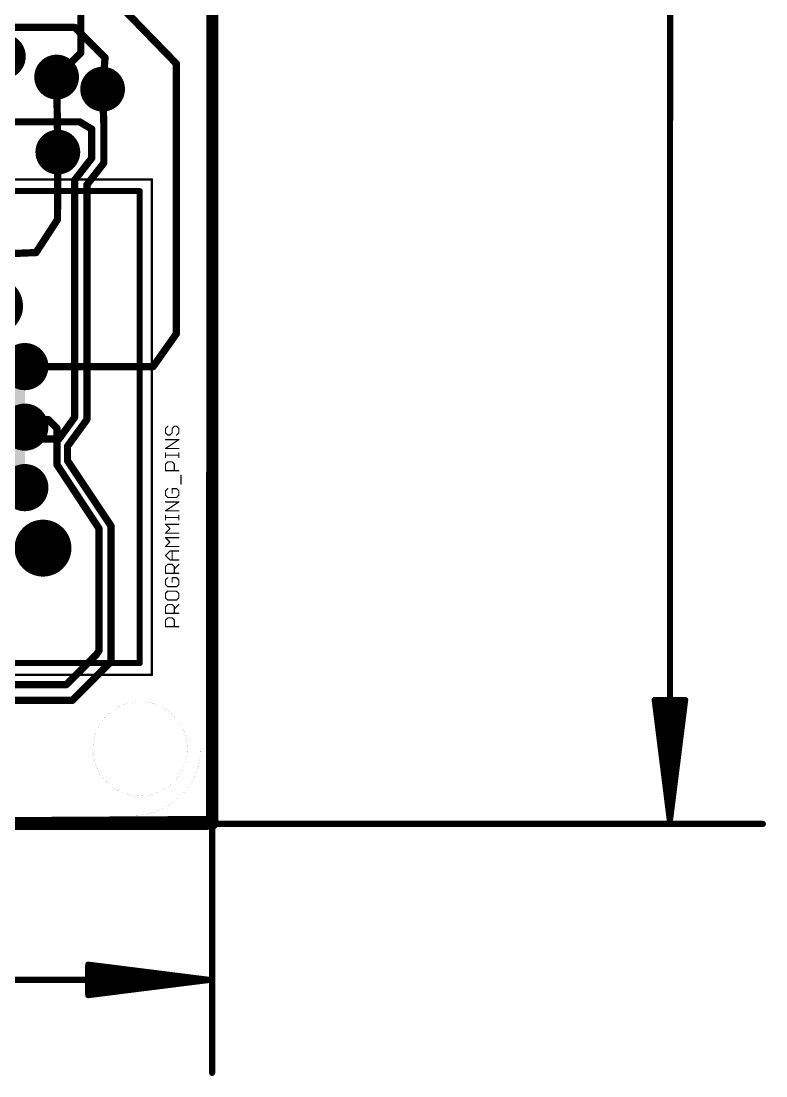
# Model space of a CAD drawing. Extents: x -10.2 to 81, y -3.9 to 69.4.
# Drawn here: x 65.32 to 80.95, y 3.04 to 25.18 of the extents above; entities that cross this region are included whole.
import ezdxf

# ---------------------------------------------------------------- set-up
doc = ezdxf.new("R2010")
doc.units = 0
for name, color, linetype in [('1', 22, 'CONTINUOUS'), ('16', 175, 'CONTINUOUS'), ('18', 82, 'CONTINUOUS'), ('20', 7, 'CONTINUOUS'), ('21', 253, 'CONTINUOUS'), ('25', 253, 'CONTINUOUS'), ('29', 253, 'CONTINUOUS'), ('30', 253, 'CONTINUOUS'), ('39', 22, 'CONTINUOUS'), ('41', 22, 'CONTINUOUS'), ('43', 82, 'CONTINUOUS'), ('44', 253, 'CONTINUOUS'), ('51', 253, 'CONTINUOUS')]:
    doc.layers.add(name, color=color, linetype=linetype)

# ---------------------------------------------------------------- blocks, each defined once
blk = doc.blocks.new('RECT')
blk.add_solid([(-0.5, -0.5), (0.5, -0.5), (-0.5, 0.5), (0.5, 0.5)])
blk = doc.blocks.new('PIE')
at = {"const_width": 0.5}
blk.add_lwpolyline([(0, -0.25, 1), (0, 0.25, 1), (0, -0.25)], format="xyb", dxfattribs=at)
blk = doc.blocks.new('ROUNDV')
at = {"const_width": 0.5}
blk.add_lwpolyline([(0, -0.25, 1), (0, 0.25, 1), (0, -0.25)], format="xyb", dxfattribs=at)

msp = doc.modelspace()

# ---------------------------------------------------------------- linework, layer by layer
at = {"layer": '1', "const_width": 0.1524}
for points in [[(69.215, 61.595), (69.3293, 8.4201)], [(68.58, 24.2824), (65.1256, 27.8384)], [(57.0992, 25.0444), (66.4464, 25.0444)], [(66.4464, 25.0444), (67.0814, 24.4094)], [(67.0814, 24.4094), (67.0306, 23.749)], [(68.58, 18.6182), (68.58, 24.2824)], [(66.0908, 22.4282), (66.0654, 24.003)], [(68.0911, 17.9261), (68.58, 18.6182)], [(65.3981, 17.9261), (68.0911, 17.9261)], [(65.5568, 16.8148), (65.3981, 16.6561)], [(65.8876, 16.8148), (65.5568, 16.8148)], [(66.0717, 16.6307), (65.8876, 16.8148)], [(66.0717, 15.8687), (66.0717, 16.6307)], [(66.9544, 14.5288), (66.0717, 15.8687)], [(66.9544, 11.9634), (66.9544, 14.5288)], [(66.2686, 11.2522), (66.9036, 11.8872)], [(66.9036, 11.8872), (66.9544, 11.9634)], [(66.2686, 11.2522), (61.5188, 11.2522)], [(69.3293, 8.4201), (47.2313, 8.2931)]]:
    msp.add_lwpolyline(points, dxfattribs=at)
at = {"layer": '1', "const_width": 0.0762}
for points in [[(66.4733, 25.0713, 1), (66.4195, 25.0175)], [(66.4464, 25.0063, 1), (66.4464, 25.0825)], [(67.1194, 24.4065, 1), (67.0434, 24.4123)], [(67.0545, 24.3825, 1), (67.1083, 24.4363)], [(68.6181, 24.2824, 1), (68.5419, 24.2824)], [(68.5527, 24.2559, 1), (68.6073, 24.3089)], [(66.1035, 24.0036, 1), (66.0273, 24.0024)], [(66.9926, 23.7519, 1), (67.0686, 23.7461)], [(66.0527, 22.4276, 1), (66.1289, 22.4288)], [(68.5419, 18.6182, 1), (68.6181, 18.6182)], [(68.6111, 18.5962, 1), (68.5489, 18.6402)], [(65.3981, 17.9642, 1), (65.3981, 17.888)], [(68.06, 17.9481, 1), (68.1222, 17.9041)], [(68.0911, 17.888, 1), (68.0911, 17.9642)], [(65.5568, 16.8529, 1), (65.5568, 16.7767)], [(65.5837, 16.7879, 1), (65.5298, 16.8417)], [(65.9145, 16.8417, 1), (65.8607, 16.7879)], [(65.8876, 16.7767, 1), (65.8876, 16.8529)], [(65.3711, 16.6831, 1), (65.425, 16.6292)], [(66.1098, 16.6307, 1), (66.0336, 16.6307)], [(66.0447, 16.6038, 1), (66.0986, 16.6577)], [(66.1035, 15.8897, 1), (66.0399, 15.8478)], [(66.0336, 15.8687, 1), (66.1098, 15.8687)], [(66.9925, 14.5288, 1), (66.9163, 14.5288)], [(66.9226, 14.5078, 1), (66.9862, 14.5498)], [(66.9305, 11.8603, 1), (66.8767, 11.9141)], [(66.9163, 11.9634, 1), (66.9925, 11.9634)], [(66.9861, 11.9423, 1), (66.9227, 11.9845)], [(66.8719, 11.9083, 1), (66.9353, 11.8661)], [(66.2417, 11.2791, 1), (66.2955, 11.2253)], [(66.2686, 11.2141, 1), (66.2686, 11.2903)], [(69.2912, 8.42, 1), (69.3674, 8.4202)], [(69.3295, 8.382, 1), (69.3291, 8.4582)]]:
    msp.add_lwpolyline(points, format="xyb", dxfattribs=at)
at = {"layer": '16', "const_width": 0.1524}
for points in [[(69.342, 61.468), (69.2785, 8.3312)], [(66.5734, 24.511), (66.5734, 29.2862)], [(66.0654, 24.003), (66.5734, 24.511)], [(67.056, 23.0124), (67.0306, 23.749)], [(66.548, 23.0632), (64.8458, 23.0632)], [(66.802, 22.9108), (66.548, 23.0632)], [(67.056, 22.1996), (67.056, 23.0124)], [(66.802, 22.3012), (66.802, 22.9108)], [(66.0832, 21.0134), (66.0908, 22.4282)], [(66.4464, 21.844), (66.802, 22.3012)], [(66.7004, 21.7424), (67.056, 22.1996)], [(66.4464, 16.8656), (66.4464, 21.844)], [(66.7004, 16.8148), (66.7004, 21.7424)], [(66.0832, 21.0134), (65.6336, 20.32)], [(65.6336, 20.32), (64.5842, 20.2768)], [(66.1162, 16.4084), (66.4464, 16.8656)], [(66.294, 16.256), (66.7004, 16.8148)], [(66.1162, 16.4084), (63.3312, 16.4084)], [(66.294, 15.9512), (66.294, 16.256)], [(67.2084, 14.5796), (66.294, 15.9512)], [(67.2084, 11.7348), (67.2084, 14.5796)], [(66.3956, 10.922), (67.2084, 11.7348)], [(61.8998, 10.922), (66.3956, 10.922)], [(69.2785, 8.3312), (47.1805, 8.3312)]]:
    msp.add_lwpolyline(points, dxfattribs=at)
at = {"layer": '16', "const_width": 0.0762}
for points in [[(66.6003, 24.4841, 1), (66.5465, 24.5379)], [(66.5353, 24.511, 1), (66.6115, 24.511)], [(66.0385, 24.0299, 1), (66.0923, 23.9761)], [(67.0687, 23.7503, 1), (66.9925, 23.7477)], [(66.5676, 23.0959, 1), (66.5284, 23.0305)], [(66.548, 23.0251, 1), (66.548, 23.1013)], [(67.0941, 23.0124, 1), (67.0179, 23.0124)], [(67.0179, 23.0111, 1), (67.0941, 23.0137)], [(66.8401, 22.9108, 1), (66.7639, 22.9108)], [(66.7824, 22.8781, 1), (66.8216, 22.9435)], [(66.1289, 22.428, 1), (66.0527, 22.4284)], [(66.8321, 22.2778, 1), (66.7719, 22.3246)], [(66.7639, 22.3012, 1), (66.8401, 22.3012)], [(67.0179, 22.1996, 1), (67.0941, 22.1996)], [(67.0861, 22.1762, 1), (67.0259, 22.223)], [(66.4845, 21.844, 1), (66.4083, 21.844)], [(66.4163, 21.8674, 1), (66.4765, 21.8206)], [(66.7385, 21.7424, 1), (66.6623, 21.7424)], [(66.6703, 21.7658, 1), (66.7305, 21.719)], [(66.0451, 21.0136, 1), (66.1213, 21.0132)], [(66.1152, 20.9927, 1), (66.0512, 21.0341)], [(65.6016, 20.3407, 1), (65.6656, 20.2993)], [(65.6352, 20.2819, 1), (65.632, 20.3581)], [(66.4083, 16.8656, 1), (66.4845, 16.8656)], [(66.4773, 16.8433, 1), (66.4155, 16.8879)], [(66.6623, 16.8148, 1), (66.7385, 16.8148)], [(66.7312, 16.7924, 1), (66.6696, 16.8372)], [(66.0853, 16.4307, 1), (66.1471, 16.3861)], [(66.1162, 16.3703, 1), (66.1162, 16.4465)], [(66.3321, 16.256, 1), (66.2559, 16.256)], [(66.2632, 16.2784, 1), (66.3248, 16.2336)], [(66.3257, 15.9723, 1), (66.2623, 15.9301)], [(66.2559, 15.9512, 1), (66.3321, 15.9512)], [(67.2465, 14.5796, 1), (67.1703, 14.5796)], [(67.1767, 14.5585, 1), (67.2401, 14.6007)], [(67.1703, 11.7348, 1), (67.2465, 11.7348)], [(67.2353, 11.7079, 1), (67.1815, 11.7617)], [(66.3687, 10.9489, 1), (66.4225, 10.8951)], [(66.3956, 10.8839, 1), (66.3956, 10.9601)], [(69.2404, 8.3312, 1), (69.3166, 8.3312)], [(69.2785, 8.2931, 1), (69.2785, 8.3693)]]:
    msp.add_lwpolyline(points, format="xyb", dxfattribs=at)
at = {"layer": '20'}
for points, const_width in [([(69.3293, 8.3312), (69.342, 61.722)], 0.254), ([(78.9376, 8.3939), (78.9502, 61.6547)], 0.13), ([(69.088, 9.906), (69.088, 60.325)], 0.001), ([(78.9376, 8.3939), (78.6189, 10.929)], 0.13), ([(78.6189, 10.929), (79.2574, 10.9288)], 0.13), ([(78.9376, 8.3939), (78.6782, 10.929)], 0.13), ([(78.9376, 8.3939), (78.8082, 10.9289)], 0.13), ([(79.0682, 10.9289), (78.9376, 8.3939)], 0.13), ([(79.1982, 10.9289), (78.9376, 8.3939)], 0.13), ([(79.2574, 10.9288), (78.9376, 8.3939)], 0.13), ([(47.2313, 8.3058), (69.3293, 8.3312)], 0.254), ([(48.895, 8.509), (67.691, 8.509)], 0.001), ([(69.3293, 8.3312), (80.8876, 8.3285)], 0.13), ([(69.3293, 8.3058), (69.3293, 3.1046)], 0.13), ([(69.2643, 5.0546), (66.7293, 5.3738)], 0.13), ([(66.7293, 5.3738), (66.7293, 4.7354)], 0.13), ([(69.2643, 5.0546), (66.7293, 5.3146)], 0.13), ([(47.2963, 5.0546), (69.2643, 5.0546)], 0.13), ([(69.2643, 5.0546), (66.7293, 5.1846)], 0.13), ([(66.7293, 4.7354), (69.2643, 5.0546)], 0.13), ([(66.7293, 4.9246), (69.2643, 5.0546)], 0.13), ([(66.7293, 4.7946), (69.2643, 5.0546)], 0.13)]:
    msp.add_lwpolyline(points, dxfattribs=dict(at, const_width=const_width))
for points, const_width in [([(67.818, 8.9154, 1), (67.818, 10.8966, 1), (67.818, 8.9154)], 0.001), ([(78.6512, 10.933, 1), (78.5867, 10.9249)], 0.065), ([(78.6189, 10.9615, 1), (78.6189, 10.8965)], 0.065), ([(78.7105, 10.9323, 1), (78.6459, 10.9257)], 0.065), ([(78.8406, 10.9306, 1), (78.7757, 10.9273)], 0.065), ([(79.1006, 10.9272, 1), (79.0357, 10.9306)], 0.065), ([(79.2305, 10.9255, 1), (79.1659, 10.9322)], 0.065), ([(79.2897, 10.9248, 1), (79.2252, 10.9329)], 0.065), ([(79.2574, 10.8963, 1), (79.2574, 10.9613)], 0.065), ([(67.691, 8.509, 0.4142), (69.088, 9.906)], 0.001), ([(69.0883, 9.906, 1), (69.0878, 9.906)], 0.0005), ([(69.0878, 9.906, 1), (69.0883, 9.906)], 0.0005), ([(67.691, 8.5092, 1), (67.691, 8.5088)], 0.0005), ([(67.691, 8.5088, 1), (67.691, 8.5092)], 0.0005), ([(69.3294, 8.2677, 1), (69.3292, 8.3947)], 0.127), ([(78.9053, 8.398, 1), (78.9698, 8.3898)], 0.065), ([(78.9052, 8.3972, 1), (78.9699, 8.3906)], 0.065), ([(78.9051, 8.3923, 1), (78.97, 8.3956)], 0.065), ([(78.9051, 8.3956, 1), (78.97, 8.3922)], 0.065), ([(78.9051, 8.3939, 1), (78.9701, 8.3939)], 0.065), ([(78.9052, 8.3906, 1), (78.9699, 8.3972)], 0.065), ([(78.9053, 8.3899, 1), (78.9698, 8.398)], 0.065), ([(69.2658, 8.3312, 1), (69.3928, 8.3312)], 0.127), ([(69.3293, 8.3637, 1), (69.3293, 8.2987)], 0.065), ([(69.3618, 8.3058, 1), (69.2968, 8.3058)], 0.065), ([(80.8876, 8.296, 1), (80.8876, 8.3609)], 0.065), ([(66.7334, 5.4061, 1), (66.7252, 5.3416)], 0.065), ([(66.7618, 5.3738, 1), (66.6968, 5.3738)], 0.065), ([(66.7326, 5.3469, 1), (66.726, 5.2823)], 0.065), ([(66.731, 5.2171, 1), (66.7276, 5.1521)], 0.065), ([(69.2684, 5.0224, 1), (69.2602, 5.0868)], 0.065), ([(69.2602, 5.0224, 1), (69.2684, 5.0868)], 0.065), ([(69.2676, 5.0223, 1), (69.261, 5.0869)], 0.065), ([(69.261, 5.0223, 1), (69.2676, 5.0869)], 0.065), ([(69.2626, 5.0221, 1), (69.266, 5.0871)], 0.065), ([(69.266, 5.0221, 1), (69.2626, 5.0871)], 0.065), ([(69.2643, 5.0221, 1), (69.2643, 5.0871)], 0.065), ([(66.7276, 4.9571, 1), (66.731, 4.8921)], 0.065), ([(66.726, 4.8269, 1), (66.7326, 4.7623)], 0.065), ([(66.7252, 4.7676, 1), (66.7334, 4.7031)], 0.065), ([(66.6968, 4.7354, 1), (66.7618, 4.7354)], 0.065), ([(69.2968, 3.1046, 1), (69.3618, 3.1046)], 0.065)]:
    msp.add_lwpolyline(points, format="xyb", dxfattribs=dict(at, const_width=const_width))
msp.add_circle((65.7791, 14.1161), 0.4955, dxfattribs=at)
at = {"layer": '21', "const_width": 0.127}
for points in [[(67.8111, 21.6091), (61.7151, 21.6091)], [(67.8111, 11.7031), (67.8111, 21.6091)], [(61.7151, 11.7031), (67.8111, 11.7031)]]:
    msp.add_lwpolyline(points, dxfattribs=at)
at = {"layer": '21', "const_width": 0.0635}
for points in [[(67.8428, 21.6091, 1), (67.7793, 21.6091)], [(67.8111, 21.5774, 1), (67.8111, 21.6409)], [(67.7793, 11.7031, 1), (67.8428, 11.7031)], [(67.8111, 11.6714, 1), (67.8111, 11.7349)]]:
    msp.add_lwpolyline(points, format="xyb", dxfattribs=at)
at = {"layer": '25', "const_width": 0.0254}
for points in [[(68.3968, 16.6753), (68.3502, 16.6287)], [(68.3502, 16.6287), (68.3502, 16.5355)], [(68.49, 16.6287), (68.5366, 16.6753)], [(68.49, 16.5355), (68.49, 16.6287)], [(68.5366, 16.6753), (68.5832, 16.6753)], [(68.5832, 16.6753), (68.6298, 16.6287)], [(68.6298, 16.6287), (68.6298, 16.5355)], [(68.3502, 16.5355), (68.3968, 16.4889)], [(68.3502, 16.2083), (68.6298, 16.3947)], [(68.6298, 16.3947), (68.3502, 16.3947)], [(68.3968, 16.4889), (68.4434, 16.4889)], [(68.4434, 16.4889), (68.49, 16.5355)], [(68.6298, 16.5355), (68.5832, 16.4889)], [(68.6298, 16.2083), (68.3502, 16.2083)], [(68.3502, 16.0212), (68.3502, 16.1144)], [(68.6298, 16.0678), (68.3502, 16.0678)], [(68.3502, 15.8803), (68.3968, 15.9269)], [(68.3968, 15.9269), (68.49, 15.9269)], [(68.49, 15.9269), (68.5366, 15.8803)], [(68.6298, 16.0212), (68.6298, 16.1144)], [(68.3502, 15.7405), (68.3502, 15.8803)], [(68.6298, 15.7405), (68.3502, 15.7405)], [(68.5366, 15.8803), (68.5366, 15.7405)], [(68.6764, 15.4599), (68.6764, 15.6463)], [(68.3968, 15.3656), (68.3502, 15.319)], [(68.3502, 15.319), (68.3502, 15.2258)], [(68.5832, 15.3656), (68.49, 15.3656)], [(68.49, 15.3656), (68.49, 15.2724)], [(68.6298, 15.319), (68.5832, 15.3656)], [(68.6298, 15.2258), (68.6298, 15.319)], [(68.3502, 15.2258), (68.3968, 15.1792)], [(68.3502, 14.8985), (68.6298, 15.085)], [(68.6298, 15.085), (68.3502, 15.085)], [(68.3968, 15.1792), (68.5832, 15.1792)], [(68.5832, 15.1792), (68.6298, 15.2258)], [(68.6298, 14.8985), (68.3502, 14.8985)], [(68.3502, 14.7114), (68.3502, 14.8047)], [(68.6298, 14.7581), (68.3502, 14.7581)], [(68.4434, 14.524), (68.3502, 14.6172)], [(68.3502, 14.6172), (68.6298, 14.6172)], [(68.6298, 14.7114), (68.6298, 14.8047)], [(68.3502, 14.4308), (68.4434, 14.524)], [(68.6298, 14.4308), (68.3502, 14.4308)], [(68.4434, 14.2434), (68.3502, 14.3366)], [(68.3502, 14.3366), (68.6298, 14.3366)], [(68.3502, 14.1501), (68.4434, 14.2434)], [(68.6298, 14.1501), (68.3502, 14.1501)], [(68.3502, 13.9627), (68.4434, 14.0559)], [(68.4434, 13.8695), (68.3502, 13.9627)], [(68.4434, 14.0559), (68.6298, 14.0559)], [(68.49, 13.8695), (68.49, 14.0559)], [(68.3502, 13.7287), (68.3968, 13.7753)], [(68.3502, 13.5888), (68.3502, 13.7287)], [(68.3968, 13.7753), (68.49, 13.7753)], [(68.6298, 13.8695), (68.4434, 13.8695)], [(68.49, 13.7753), (68.5366, 13.7287)], [(68.5366, 13.682), (68.6298, 13.7753)], [(68.5366, 13.7287), (68.5366, 13.5888)], [(68.6298, 13.5888), (68.3502, 13.5888)], [(68.3968, 13.4946), (68.3502, 13.448)], [(68.5832, 13.4946), (68.49, 13.4946)], [(68.49, 13.4946), (68.49, 13.4014)], [(68.6298, 13.448), (68.5832, 13.4946)], [(68.3502, 13.448), (68.3502, 13.3548)], [(68.3502, 13.3548), (68.3968, 13.3082)], [(68.3968, 13.3082), (68.5832, 13.3082)], [(68.5832, 13.3082), (68.6298, 13.3548)], [(68.6298, 13.3548), (68.6298, 13.448)], [(68.3968, 13.214), (68.3502, 13.1673)], [(68.3502, 13.1673), (68.3502, 13.0741)], [(68.3502, 13.0741), (68.3968, 13.0275)], [(68.5832, 13.214), (68.3968, 13.214)], [(68.6298, 13.1673), (68.5832, 13.214)], [(68.5832, 13.0275), (68.6298, 13.0741)], [(68.6298, 13.0741), (68.6298, 13.1673)], [(68.3502, 12.8867), (68.3968, 12.9333)], [(68.3502, 12.7469), (68.3502, 12.8867)], [(68.3968, 13.0275), (68.5832, 13.0275)], [(68.3968, 12.9333), (68.49, 12.9333)], [(68.49, 12.9333), (68.5366, 12.8867)], [(68.5366, 12.8401), (68.6298, 12.9333)], [(68.5366, 12.8867), (68.5366, 12.7469)], [(68.6298, 12.7469), (68.3502, 12.7469)], [(68.3502, 12.606), (68.3968, 12.6526)], [(68.3968, 12.6526), (68.49, 12.6526)], [(68.49, 12.6526), (68.5366, 12.606)], [(68.3502, 12.4662), (68.3502, 12.606)], [(68.6298, 12.4662), (68.3502, 12.4662)], [(68.5366, 12.606), (68.5366, 12.4662)]]:
    msp.add_lwpolyline(points, dxfattribs=at)
at = {"layer": '25', "const_width": 0.0127}
for points in [[(68.3565, 16.6287, 1), (68.3438, 16.6287)], [(68.3457, 16.6332, 1), (68.3547, 16.6242)], [(68.4013, 16.6709, 1), (68.3923, 16.6798)], [(68.4963, 16.6287, 1), (68.4836, 16.6287)], [(68.4855, 16.6332, 1), (68.4945, 16.6242)], [(68.5366, 16.6817, 1), (68.5366, 16.669)], [(68.5411, 16.6709, 1), (68.5321, 16.6798)], [(68.5877, 16.6798, 1), (68.5787, 16.6709)], [(68.5832, 16.669, 1), (68.5832, 16.6817)], [(68.6362, 16.6287, 1), (68.6235, 16.6287)], [(68.6253, 16.6242, 1), (68.6343, 16.6332)], [(68.3547, 16.54, 1), (68.3457, 16.531)], [(68.3438, 16.5355, 1), (68.3565, 16.5355)], [(68.3502, 16.401, 1), (68.3502, 16.3883)], [(68.3968, 16.4953, 1), (68.3968, 16.4826)], [(68.3923, 16.4844, 1), (68.4013, 16.4934)], [(68.4389, 16.4934, 1), (68.4479, 16.4844)], [(68.4434, 16.4826, 1), (68.4434, 16.4953)], [(68.4836, 16.5355, 1), (68.4963, 16.5355)], [(68.4945, 16.531, 1), (68.4855, 16.54)], [(68.5787, 16.4934, 1), (68.5877, 16.4844)], [(68.6235, 16.5355, 1), (68.6362, 16.5355)], [(68.6343, 16.531, 1), (68.6253, 16.54)], [(68.6333, 16.3894, 1), (68.6263, 16.4)], [(68.6298, 16.3883, 1), (68.6298, 16.401)], [(68.3502, 16.2146, 1), (68.3502, 16.2019)], [(68.3466, 16.2135, 1), (68.3537, 16.203)], [(68.6298, 16.2019, 1), (68.6298, 16.2146)], [(68.3565, 16.1144, 1), (68.3438, 16.1144)], [(68.3502, 16.0741, 1), (68.3502, 16.0614)], [(68.3438, 16.0212, 1), (68.3565, 16.0212)], [(68.3968, 15.9333, 1), (68.3968, 15.9206)], [(68.4013, 15.9224, 1), (68.3923, 15.9314)], [(68.4945, 15.9314, 1), (68.4855, 15.9224)], [(68.49, 15.9206, 1), (68.49, 15.9333)], [(68.6362, 16.1144, 1), (68.6235, 16.1144)], [(68.6235, 16.0212, 1), (68.6362, 16.0212)], [(68.6298, 16.0614, 1), (68.6298, 16.0741)], [(68.3565, 15.8803, 1), (68.3438, 15.8803)], [(68.3457, 15.8848, 1), (68.3547, 15.8758)], [(68.3502, 15.7469, 1), (68.3502, 15.7342)], [(68.3438, 15.7405, 1), (68.3565, 15.7405)], [(68.5429, 15.8803, 1), (68.5302, 15.8803)], [(68.5302, 15.7405, 1), (68.5429, 15.7405)], [(68.5321, 15.8758, 1), (68.5411, 15.8848)], [(68.6298, 15.7342, 1), (68.6298, 15.7469)], [(68.6828, 15.6463, 1), (68.6701, 15.6463)], [(68.3565, 15.319, 1), (68.3438, 15.319)], [(68.3457, 15.3235, 1), (68.3547, 15.3145)], [(68.4013, 15.3611, 1), (68.3923, 15.3701)], [(68.4963, 15.3656, 1), (68.4836, 15.3656)], [(68.4836, 15.2724, 1), (68.4963, 15.2724)], [(68.49, 15.372, 1), (68.49, 15.3593)], [(68.5877, 15.3701, 1), (68.5787, 15.3611)], [(68.5832, 15.3593, 1), (68.5832, 15.372)], [(68.6362, 15.319, 1), (68.6235, 15.319)], [(68.6253, 15.3145, 1), (68.6343, 15.3235)], [(68.6701, 15.4599, 1), (68.6828, 15.4599)], [(68.3547, 15.2303, 1), (68.3457, 15.2213)], [(68.3438, 15.2258, 1), (68.3565, 15.2258)], [(68.3502, 15.0913, 1), (68.3502, 15.0786)], [(68.3968, 15.1856, 1), (68.3968, 15.1729)], [(68.3923, 15.1747, 1), (68.4013, 15.1837)], [(68.5787, 15.1837, 1), (68.5877, 15.1747)], [(68.5832, 15.1729, 1), (68.5832, 15.1856)], [(68.6235, 15.2258, 1), (68.6362, 15.2258)], [(68.6343, 15.2213, 1), (68.6253, 15.2303)], [(68.6333, 15.0797, 1), (68.6263, 15.0903)], [(68.6298, 15.0786, 1), (68.6298, 15.0913)], [(68.3502, 14.9049, 1), (68.3502, 14.8922)], [(68.3466, 14.9038, 1), (68.3537, 14.8933)], [(68.6298, 14.8922, 1), (68.6298, 14.9049)], [(68.3565, 14.8047, 1), (68.3438, 14.8047)], [(68.3502, 14.7644, 1), (68.3502, 14.7517)], [(68.3438, 14.7114, 1), (68.3565, 14.7114)], [(68.3547, 14.6217, 1), (68.3457, 14.6127)], [(68.3502, 14.6236, 1), (68.3502, 14.6109)], [(68.6362, 14.8047, 1), (68.6235, 14.8047)], [(68.6235, 14.7114, 1), (68.6362, 14.7114)], [(68.6298, 14.7517, 1), (68.6298, 14.7644)], [(68.6298, 14.6109, 1), (68.6298, 14.6236)], [(68.3502, 14.4371, 1), (68.3502, 14.4244)], [(68.3457, 14.4353, 1), (68.3547, 14.4263)], [(68.4479, 14.5195, 1), (68.4389, 14.5285)], [(68.4389, 14.5195, 1), (68.4479, 14.5285)], [(68.6298, 14.4244, 1), (68.6298, 14.4371)], [(68.3547, 14.3411, 1), (68.3457, 14.3321)], [(68.3502, 14.3429, 1), (68.3502, 14.3302)], [(68.4479, 14.2389, 1), (68.4389, 14.2478)], [(68.4389, 14.2389, 1), (68.4479, 14.2478)], [(68.6298, 14.3302, 1), (68.6298, 14.3429)], [(68.3502, 14.1565, 1), (68.3502, 14.1438)], [(68.3457, 14.1546, 1), (68.3547, 14.1456)], [(68.3547, 13.9672, 1), (68.3457, 13.9582)], [(68.3457, 13.9672, 1), (68.3547, 13.9582)], [(68.4434, 14.0623, 1), (68.4434, 14.0496)], [(68.4479, 14.0514, 1), (68.4389, 14.0604)], [(68.4963, 14.0559, 1), (68.4836, 14.0559)], [(68.6298, 14.1438, 1), (68.6298, 14.1565)], [(68.6298, 14.0496, 1), (68.6298, 14.0623)], [(68.3565, 13.7287, 1), (68.3438, 13.7287)], [(68.3457, 13.7331, 1), (68.3547, 13.7242)], [(68.3968, 13.7816, 1), (68.3968, 13.7689)], [(68.4013, 13.7708, 1), (68.3923, 13.7797)], [(68.4434, 13.8758, 1), (68.4434, 13.8631)], [(68.4389, 13.865, 1), (68.4479, 13.874)], [(68.4836, 13.8695, 1), (68.4963, 13.8695)], [(68.4945, 13.7797, 1), (68.4855, 13.7708)], [(68.49, 13.7689, 1), (68.49, 13.7816)], [(68.5429, 13.7287, 1), (68.5302, 13.7287)], [(68.5321, 13.7242, 1), (68.5411, 13.7331)], [(68.6343, 13.7708, 1), (68.6253, 13.7797)], [(68.6298, 13.8631, 1), (68.6298, 13.8758)], [(68.3502, 13.5952, 1), (68.3502, 13.5825)], [(68.3438, 13.5888, 1), (68.3565, 13.5888)], [(68.4013, 13.4901, 1), (68.3923, 13.4991)], [(68.4963, 13.4946, 1), (68.4836, 13.4946)], [(68.49, 13.501, 1), (68.49, 13.4883)], [(68.5321, 13.6865, 1), (68.5411, 13.6776)], [(68.5302, 13.5888, 1), (68.5429, 13.5888)], [(68.5877, 13.4991, 1), (68.5787, 13.4901)], [(68.5832, 13.4883, 1), (68.5832, 13.501)], [(68.6298, 13.5825, 1), (68.6298, 13.5952)], [(68.3565, 13.448, 1), (68.3438, 13.448)], [(68.3457, 13.4525, 1), (68.3547, 13.4435)], [(68.3547, 13.3593, 1), (68.3457, 13.3503)], [(68.3438, 13.3548, 1), (68.3565, 13.3548)], [(68.3968, 13.3145, 1), (68.3968, 13.3018)], [(68.3923, 13.3037, 1), (68.4013, 13.3127)], [(68.4836, 13.4014, 1), (68.4963, 13.4014)], [(68.5787, 13.3127, 1), (68.5877, 13.3037)], [(68.5832, 13.3018, 1), (68.5832, 13.3145)], [(68.6362, 13.448, 1), (68.6235, 13.448)], [(68.6235, 13.3548, 1), (68.6362, 13.3548)], [(68.6253, 13.4435, 1), (68.6343, 13.4525)], [(68.6343, 13.3503, 1), (68.6253, 13.3593)], [(68.3565, 13.1673, 1), (68.3438, 13.1673)], [(68.3457, 13.1718, 1), (68.3547, 13.1629)], [(68.3547, 13.0786, 1), (68.3457, 13.0696)], [(68.3438, 13.0741, 1), (68.3565, 13.0741)], [(68.3968, 13.2203, 1), (68.3968, 13.2076)], [(68.4013, 13.2095, 1), (68.3923, 13.2184)], [(68.5877, 13.2184, 1), (68.5787, 13.2095)], [(68.5832, 13.2076, 1), (68.5832, 13.2203)], [(68.6362, 13.1673, 1), (68.6235, 13.1673)], [(68.6235, 13.0741, 1), (68.6362, 13.0741)], [(68.6253, 13.1629, 1), (68.6343, 13.1718)], [(68.6343, 13.0696, 1), (68.6253, 13.0786)], [(68.3565, 12.8867, 1), (68.3438, 12.8867)], [(68.3457, 12.8912, 1), (68.3547, 12.8822)], [(68.3968, 13.0339, 1), (68.3968, 13.0212)], [(68.3968, 12.9396, 1), (68.3968, 12.9269)], [(68.3923, 13.023, 1), (68.4013, 13.032)], [(68.4013, 12.9288, 1), (68.3923, 12.9378)], [(68.4945, 12.9378, 1), (68.4855, 12.9288)], [(68.49, 12.9269, 1), (68.49, 12.9396)], [(68.5429, 12.8867, 1), (68.5302, 12.8867)], [(68.5321, 12.8446, 1), (68.5411, 12.8356)], [(68.5321, 12.8822, 1), (68.5411, 12.8912)], [(68.5787, 13.032, 1), (68.5877, 13.023)], [(68.5832, 13.0212, 1), (68.5832, 13.0339)], [(68.6343, 12.9288, 1), (68.6253, 12.9378)], [(68.3502, 12.7532, 1), (68.3502, 12.7405)], [(68.3438, 12.7469, 1), (68.3565, 12.7469)], [(68.3968, 12.659, 1), (68.3968, 12.6463)], [(68.4013, 12.6482, 1), (68.3923, 12.6571)], [(68.4945, 12.6571, 1), (68.4855, 12.6482)], [(68.49, 12.6463, 1), (68.49, 12.659)], [(68.5302, 12.7469, 1), (68.5429, 12.7469)], [(68.6298, 12.7405, 1), (68.6298, 12.7532)], [(68.3565, 12.606, 1), (68.3438, 12.606)], [(68.3457, 12.6105, 1), (68.3547, 12.6015)], [(68.3502, 12.4726, 1), (68.3502, 12.4599)], [(68.3438, 12.4662, 1), (68.3565, 12.4662)], [(68.5429, 12.606, 1), (68.5302, 12.606)], [(68.5302, 12.4662, 1), (68.5429, 12.4662)], [(68.5321, 12.6015, 1), (68.5411, 12.6105)], [(68.6298, 12.4599, 1), (68.6298, 12.4726)]]:
    msp.add_lwpolyline(points, format="xyb", dxfattribs=at)
at = {"layer": '29', "const_width": 0.5971}
for points in [[(64.7631, 18.8976, 1), (64.7631, 19.4947, 1), (64.7631, 18.8976)], [(65.7791, 13.8176, 1), (65.7791, 14.4147, 1), (65.7791, 13.8176)]]:
    msp.add_lwpolyline(points, format="xyb", dxfattribs=at)
at = {"layer": '30', "const_width": 0.5971}
for points in [[(64.7631, 18.8976, 1), (64.7631, 19.4947, 1), (64.7631, 18.8976)], [(65.7791, 13.8176, 1), (65.7791, 14.4147, 1), (65.7791, 13.8176)]]:
    msp.add_lwpolyline(points, format="xyb", dxfattribs=at)
at = {"layer": '39', "const_width": 0.05}
for points in [[(61.4631, 21.8561), (68.0631, 21.8561)], [(68.0631, 21.8561), (68.0631, 11.4561)], [(68.0631, 11.4561), (61.4631, 11.4561)]]:
    msp.add_lwpolyline(points, dxfattribs=at)
at = {"layer": '39', "const_width": 0.025}
for points in [[(68.0756, 21.8561, 1), (68.0506, 21.8561)], [(68.0631, 21.8436, 1), (68.0631, 21.8686)], [(68.0506, 11.4561, 1), (68.0756, 11.4561)], [(68.0631, 11.4436, 1), (68.0631, 11.4686)]]:
    msp.add_lwpolyline(points, format="xyb", dxfattribs=at)
at = {"layer": '44'}
for centre in [(66.0654, 24.003), (67.0306, 23.749), (66.0908, 22.4282)]:
    msp.add_circle(centre, 0.1651, dxfattribs=at)
at = {"layer": '51', "const_width": 0.127}
for points in [[(61.7151, 21.6091), (67.8111, 21.6091)], [(67.8111, 21.6091), (67.8111, 11.7031)], [(67.8111, 11.7031), (61.7151, 11.7031)]]:
    msp.add_lwpolyline(points, dxfattribs=at)
at = {"layer": '51', "const_width": 0.0635}
for points in [[(67.8428, 21.6091, 1), (67.7793, 21.6091)], [(67.8111, 21.5774, 1), (67.8111, 21.6409)], [(67.7793, 11.7031, 1), (67.8428, 11.7031)], [(67.8111, 11.6714, 1), (67.8111, 11.7349)]]:
    msp.add_lwpolyline(points, format="xyb", dxfattribs=at)

# ---------------------------------------------------------------- block references
at = {"layer": '1', "xscale": 0.787, "yscale": 0.787}
for p in [(65.3981, 17.9261), (65.3981, 16.6561), (65.3981, 15.3861)]:
    msp.add_blockref('PIE', p, dxfattribs=at)
at = {"layer": '18', "xscale": 0.7366, "yscale": 0.7366}
for p in [(66.0654, 24.003), (66.0654, 24.003), (67.0306, 23.749), (67.0306, 23.749), (66.0908, 22.4282), (66.0908, 22.4282)]:
    msp.add_blockref('ROUNDV', p, dxfattribs=at)
at = {"layer": '29'}
for name, p, xscale, yscale in [('ROUNDV', (64.9478, 24.4348), 0.9398, 0.9398), ('ROUNDV', (66.0654, 24.003), 0.9398, 0.9398), ('ROUNDV', (67.0306, 23.749), 0.9398, 0.9398), ('ROUNDV', (66.0908, 22.4282), 0.9398, 0.9398), ('PIE', (65.3981, 17.9261), 0.9902, 0.9902), ('PIE', (65.3981, 16.6561), 0.9902, 0.9902), ('PIE', (65.3981, 15.3861), 0.9902, 0.9902)]:
    msp.add_blockref(name, p, dxfattribs=dict(at, xscale=xscale, yscale=yscale))
at = {"layer": '30', "xscale": 0.9398, "yscale": 0.9398}
for p in [(64.9478, 24.4348), (66.0654, 24.003), (67.0306, 23.749), (66.0908, 22.4282)]:
    msp.add_blockref('ROUNDV', p, dxfattribs=at)
at = {"layer": '41', "xscale": 2.5416, "yscale": 1.2708, "rotation": 270}
msp.add_blockref('RECT', (64.7627, 16.6569), dxfattribs=at)
at = {"layer": '43', "xscale": 2.5413, "yscale": 1.2707, "rotation": 270}
msp.add_blockref('RECT', (64.7627, 16.6568), dxfattribs=at)

doc.saveas('drawing.dxf')
